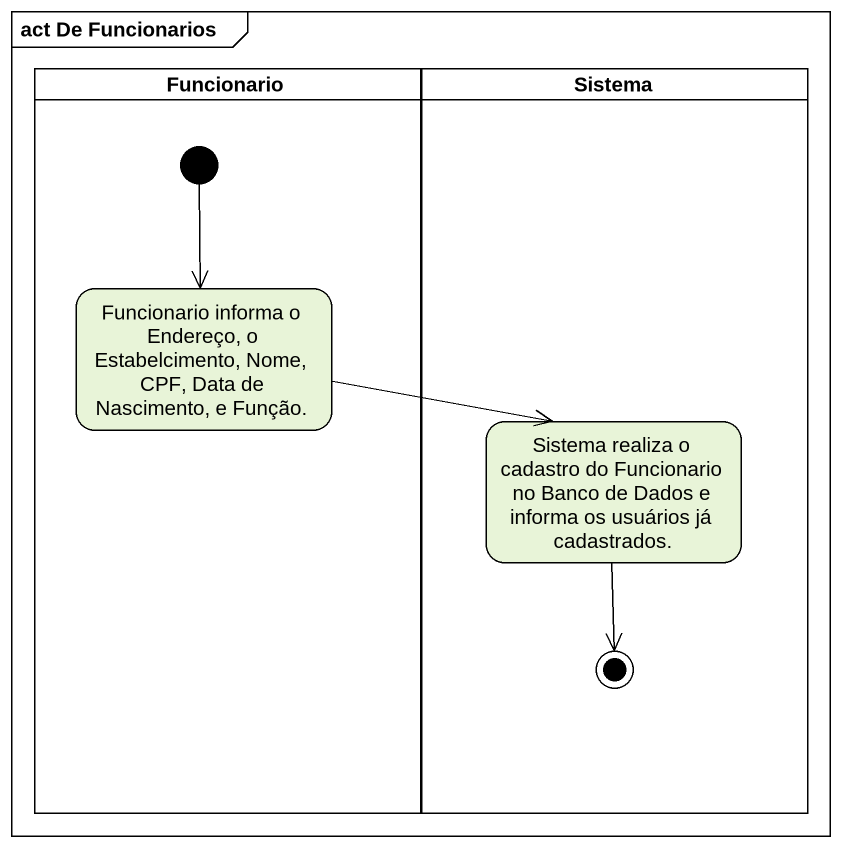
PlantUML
@startuml
mainframe act De Funcionarios
hide empty description
state Funcionario <<partition>> {
  state "Funcionario informa o Endereço, o Estabelcimento, Nome, CPF, Data de Nascimento, e Função." as Funcionario_informa_o
  [*] --> Funcionario_informa_o
}
state Sistema <<partition>> {
  state "Sistema realiza o cadastro do Funcionario no Banco de Dados e informa os usuários já cadastrados." as Sistema_realiza_o_cadastro
  Sistema_realiza_o_cadastro --> [*]
}
Funcionario_informa_o -right-> Sistema_realiza_o_cadastro
@enduml
